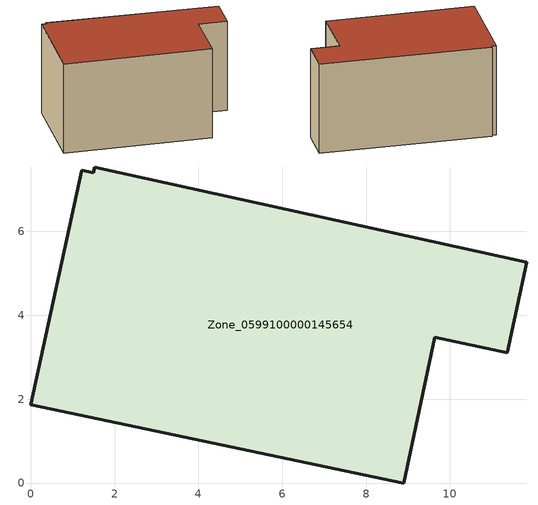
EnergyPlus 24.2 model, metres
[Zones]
Zone_0599100000145654
 floor ground (C_G): 1.52,7.54 11.83,5.27 11.37,3.11 9.64,3.48 8.89,0 0,1.87 1.21,7.46 1.49,7.4 z0
 wall outside (C_F): 1.21,7.46 0,1.87 8.89,0 9.64,3.48 11.37,3.11 11.83,5.27 1.52,7.54 1.49,7.4 1.21,7.46 z0:5.84
 roof outside (C_R): 1.52,7.54 1.49,7.4 1.21,7.46 0,1.87 8.89,0 9.64,3.48 11.37,3.11 11.83,5.27 z5.84
[BUILDING]
Pand.0599100000145654: North Axis=0; Terrain=City; Loads Convergence Tolerance Value=0.04; Temperature Convergence Tolerance Value=0.4; Solar Distribution=FullExterior; Maximum Number of Warmup Days=25; Minimum Number of Warmup Days=1
[Site:Location]
Rotterdam.The.Hague.AP_ZH_NLD Design_Conditions: Latitude=51.96; Longitude=4.45; Time Zone=1; Elevation=-4.5
[SITE:GROUNDTEMPERATURE:BUILDINGSURFACE]
18, 18, 18, 18, 18, 18, 18, 18, 18, 18, 18, 18
[MATERIAL] Thermal Absorptance=0.9; Solar Absorptance=0.7; Visible Absorptance=0.7
Name | Roughness | Thickness | Conductivity | Density | Specific Heat
G.TI.1975-1991 | MediumSmooth | 0.15 | 0.288461 | 540 | 1210
F.TI.1975-1991 | Rough | 0.3 | 0.230769 | 1920 | 840
R.TI.1975-1991 | MediumRough | 0.2 | 0.153846 | 1500 | 1000
[CONSTRUCTION]
C_G: G.TI.1975-1991
C_F: F.TI.1975-1991
C_R: R.TI.1975-1991
[ZONE]
Zone_0599100000145654: Type=1; Multiplier=1; Ceiling Height=Autocalculate; Volume=Autocalculate; Floor Area=autocalculate; Part of Total Floor Area=Yes
[ZONEINFILTRATION:DESIGNFLOWRATE]
Infil_Zone_0599100000145654: Zone or ZoneList or Space or SpaceList=Zone_0599100000145654; Schedule=AlwaysOn; Design Flow Rate Calculation Method=Flow/Area; Flow Rate per Floor Area=0.003; Constant Term Coefficient=1; Temperature Term Coefficient=0; Velocity Term Coefficient=0; Velocity Squared Term Coefficient=0
[HVACTEMPLATE:ZONE:IDEALLOADSAIRSYSTEM]
Zone_0599100000145654: Maximum Heating Supply Air Temperature=50; Minimum Cooling Supply Air Temperature=13; Maximum Heating Supply Air Humidity Ratio=0.0156; Minimum Cooling Supply Air Humidity Ratio=0.0077; Heating Limit=NoLimit; Cooling Limit=NoLimit; Dehumidification Control Type=ConstantSensibleHeatRatio; Cooling Sensible Heat Ratio=0.7; Dehumidification Setpoint=60; Humidification Control Type=None; Humidification Setpoint=30; Outdoor Air Method=None; Outdoor Air Flow Rate per Person=0.00944; Outdoor Air Flow Rate per Zone Floor Area=0; Outdoor Air Flow Rate per Zone=0; Demand Controlled Ventilation Type=None; Outdoor Air Economizer Type=NoEconomizer; Heat Recovery Type=None; Sensible Heat Recovery Effectiveness=0.7; Latent Heat Recovery Effectiveness=0.65
[ZONECONTROL:THERMOSTAT]
ThermostatControl_Zone_0599100000145654: Zone or ZoneList=Zone_0599100000145654; Control Type Schedule=DualSetpointControlType; Control 1=Thermostat_Zone_0599100000145654; Temperature Difference Between Cutout And Setpoint=0
[THERMOSTATSETPOINT:DUALSETPOINT]
Thermostat_Zone_0599100000145654: Heating Setpoint Temperature Schedule=HeatingSetpoint_Zone_0599100000145654; Cooling Setpoint Temperature Schedule=CoolingSetpoint_Zone_0599100000145654
[SCHEDULE:COMPACT]
HeatingSetpoint_Zone_0599100000145654: Through: 12/31, For: AllDays, Until: 24:00, 21
CoolingSetpoint_Zone_0599100000145654: Through: 12/31, For: AllDays, Until: 24:00, 24
DualSetpointControlType: Through: 12/31, For: AllDays, Until: 24:00, 4
AlwaysOn: Through: 12/31, For: AllDays, Until: 24:00, 1
